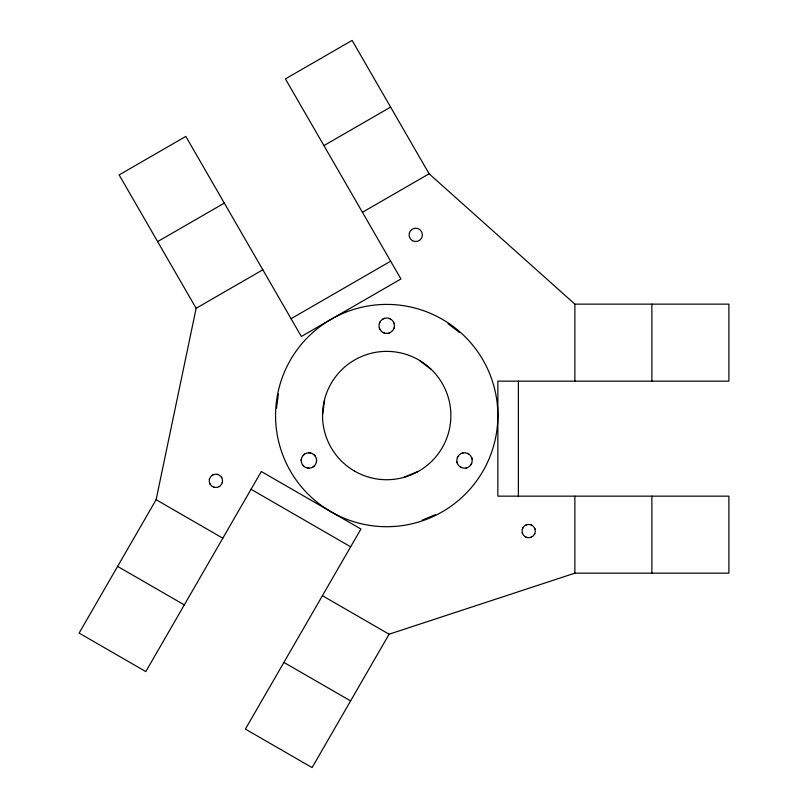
<?xml version="1.0" encoding="UTF-8"?>
<svg xmlns="http://www.w3.org/2000/svg" width="808" height="808" viewBox="0 0 808 808"><rect width="100%" height="100%" fill="white"/><g stroke="black" fill="none" stroke-linecap="round" stroke-linejoin="round"><path stroke-width="1.21" d="M301.192 460.479L301.344 458.974M316.595 460.479A7.696 7.696 0 0 1 305.04 467.145A7.696 7.696 0 0 1 305.04 453.803A7.696 7.696 0 0 1 316.595 460.479L316.443 461.974M276.498 408.293L278.376 394.041M322.685 414.373L324.553 400.122M156.116 499.697L196.132 308.303L119.13 174.912L185.82 136.411L301.334 336.492L400.93 278.982L285.416 78.901L352.106 40.4L429.119 173.791L574.872 304.141L728.887 304.141L728.887 381.154L497.859 381.154L497.859 496.152L728.887 496.152L728.887 573.165L574.872 573.165L389.103 634.209L312.09 767.6L245.4 729.099L360.913 529.018L261.317 471.508L145.804 671.589L79.113 633.088L156.116 499.697L222.816 538.209M209.343 479.548L209.504 478.922M222.281 482.79L222.432 482.154M379.336 323.473L379.911 322.079M394.072 327.937L393.496 329.341M457.399 457.53L458.106 456.197M471.63 463.418L470.913 464.751M522.493 528.513L522.776 527.917M534.553 534.209L534.825 533.623M303.444 455.025L304.616 454.076M314.342 465.923L313.171 466.883M212.181 475.306L212.746 474.973M219.039 486.739L219.594 486.406M157.631 241.602L224.321 203.101M323.917 145.602L390.618 107.09M196.132 308.303L262.832 269.791M362.428 212.292L429.119 173.791M291.062 318.706L390.658 261.196M383.073 318.918L384.467 318.332M390.335 332.502L388.941 333.078M404.414 477.084L417.696 471.589M422.231 520.12L435.512 514.615M461.56 453.359L463.004 452.924M467.458 467.59L466.014 468.024M526.109 524.897L526.725 524.685M530.604 537.451L531.22 537.239M308.898 452.773L310.393 452.924M308.898 468.175L307.394 468.024M217.19 474.306L217.827 474.468M213.948 487.244L214.585 487.406M388.941 318.332L390.335 318.918M384.467 333.078L383.073 332.502M467.458 453.359L468.791 454.076M461.56 467.59L460.237 466.883M531.22 524.897L531.805 525.18M525.513 536.956L526.109 537.239M251.056 489.294L350.642 546.804M322.412 595.708L389.103 634.209M117.615 566.398L184.305 604.899M283.901 662.398L350.601 700.91M448.087 323.745L459.489 332.492M419.736 360.701L431.139 369.448M314.342 455.025L315.292 456.197M303.444 465.923L302.495 464.751M221.442 477.144L221.776 477.71M209.999 484.002L210.343 484.568M393.496 322.079L394.072 323.473M379.911 329.341L379.336 327.937M534.825 528.513L535.048 529.129M522.271 533.007L522.493 533.623M471.63 457.53L472.064 458.974M457.399 463.418L456.954 461.974M651.884 304.141L651.884 381.154M651.884 496.152L651.884 573.165M574.872 304.141L574.872 381.154M574.872 496.152L574.872 573.165M518.393 381.154L518.393 496.152M382.851 332.371A7.696 7.696 0 0 0 394.405 325.705A7.696 7.696 0 0 0 382.851 319.039A7.696 7.696 0 0 0 382.851 332.371M460.661 467.145A7.696 7.696 0 0 0 472.215 460.479A7.696 7.696 0 0 0 460.661 453.803A7.696 7.696 0 0 0 460.661 467.145M412.393 240.653A6.676 6.676 0 0 0 422.412 234.865A6.676 6.676 0 0 0 412.393 229.088A6.676 6.676 0 0 0 412.393 240.653M212.181 486.406A6.676 6.676 0 0 0 222.553 481.295A6.676 6.676 0 0 0 212.938 474.872A6.676 6.676 0 0 0 212.181 486.406M525.321 536.845A6.676 6.676 0 0 0 535.34 531.068A6.676 6.676 0 0 0 525.321 525.291A6.676 6.676 0 0 0 525.321 536.845M354.611 471.125A64.175 64.175 0 0 0 450.874 415.554A64.175 64.175 0 0 0 354.611 359.974A64.175 64.175 0 0 0 354.611 471.125M331.129 511.817A111.161 111.161 0 0 0 497.859 415.554A111.161 111.161 0 0 0 331.129 319.291A111.161 111.161 0 0 0 331.129 511.817"/></g></svg>
